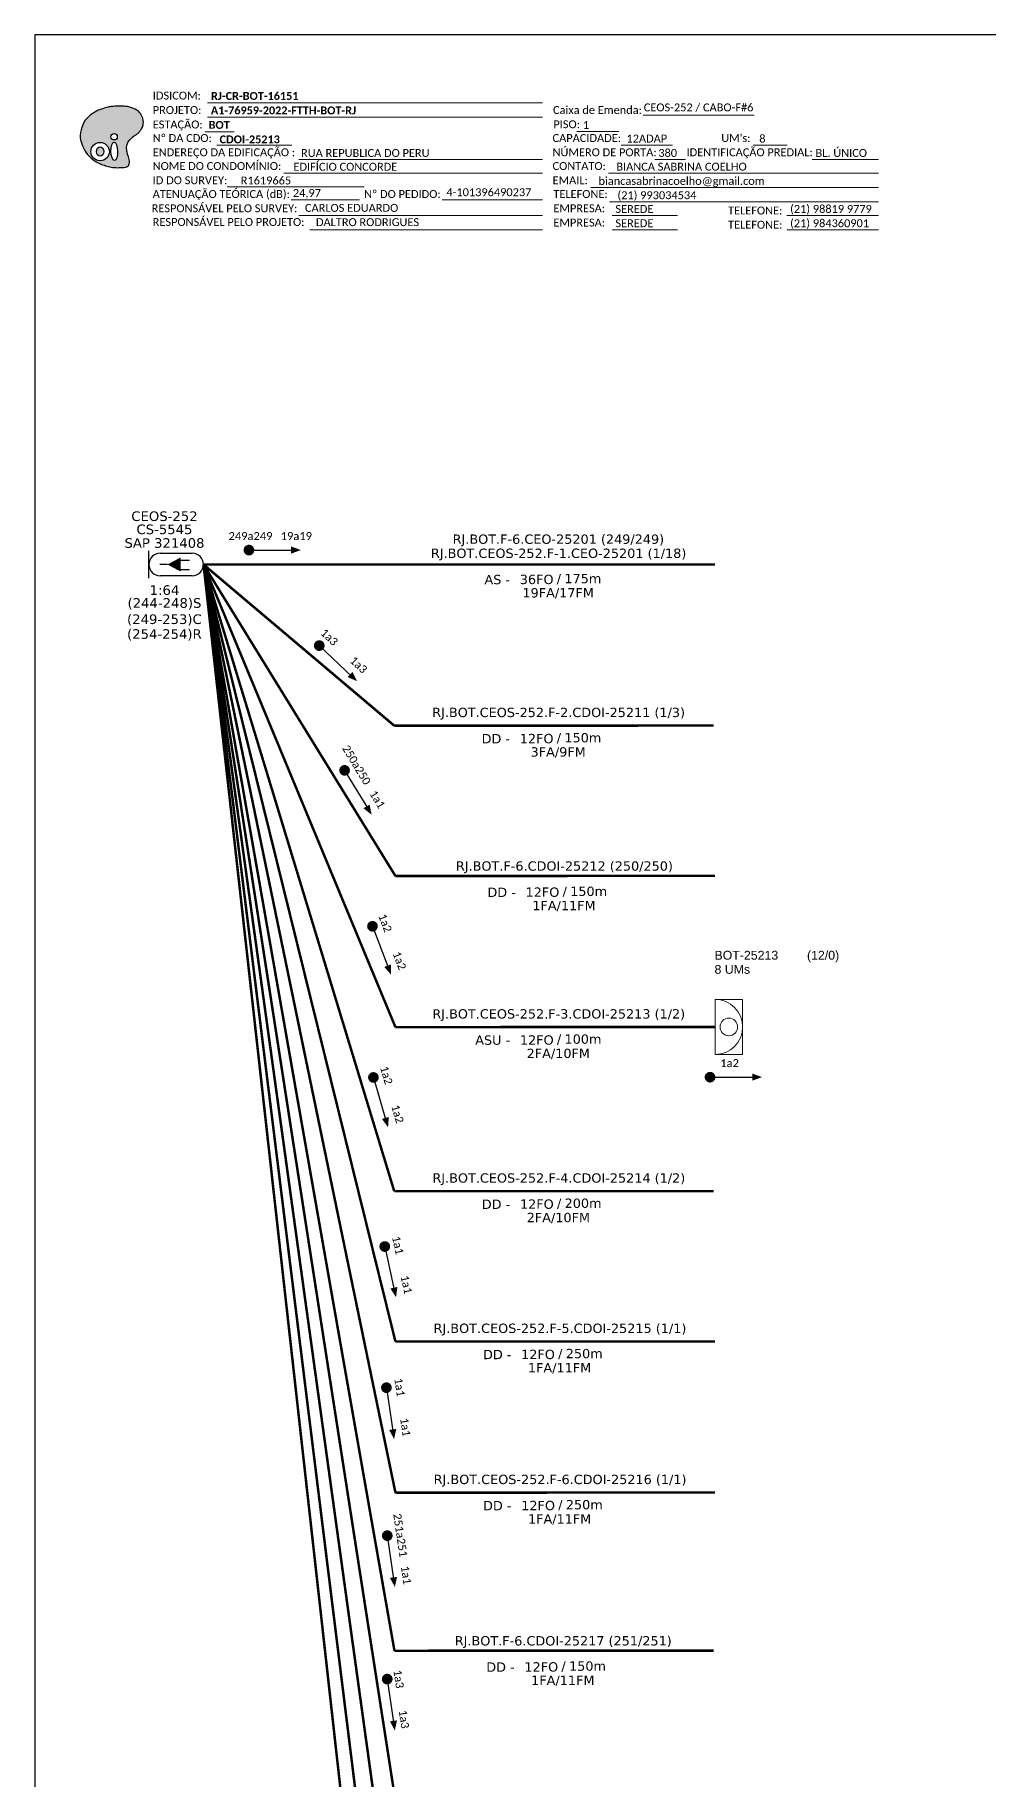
# Model space of a CAD drawing. Header units: metres. Extents: x -1286 to -445, y -500 to 94.
# Drawn here: x -1286.1 to -1070, y -301.3 to 94.2 of the extents above; entities that cross this region are included whole.
import ezdxf
from ezdxf.enums import TextEntityAlignment as Align

# ---------------------------------------------------------------- set-up
doc = ezdxf.new("R2010")
doc.units = ezdxf.units.M
for name, color, linetype, lineweight in [("20.0-LEGENDA DOS CDO'S", 1, 'Continuous', 0), ('20.1-CDO_INTERIOR', 1, 'Continuous', 0), ('40.1-ETIQUETAS', 1, 'Continuous', 20)]:
    doc.layers.add(name, color=color, linetype=linetype, lineweight=lineweight)
for name, color, linetype in [('20.4-CEOS', 1, 'Continuous'), ('CAP a instalar', 1, 'Continuous'), ('SETA', 7, 'Continuous')]:
    doc.layers.add(name, color=color, linetype=linetype)
doc.styles.add('ARIAL', font='arial.ttf')
doc.styles.add('siredit', font='verdana.ttf')
doc.styles.add('WMF-Calibri0', font='calibri.ttf')
doc.styles.add('WMF-Calibri1', font='calibrib.ttf')
doc.linetypes.add('FENCELINE1', pattern='A,0.25,-0.1,[133,ltypeshp.shx,S=0.1,R=0,X=-0.1,Y=0],-0.1,1', length=1.45)

# ---------------------------------------------------------------- blocks, each defined once
blk = doc.blocks.new('OI')
h = blk.add_hatch(color=40)
edge = h.paths.add_edge_path()
edge.add_spline(control_points=[(4.35, -0.67), (3.92, -0.99), (3.26, -1.5), (2.81, -2.59), (2.9, -3.5), (3.06, -4.27), (3.31, -4.85), (3.37, -5.39), (3.4, -5.88), (3.2, -6.4), (2.54, -6.61), (1.65, -6.63), (0.55, -6.67), (-0.56, -6.42), (-1.61, -6.14), (-2.77, -5.61), (-3.92, -4.77), (-4.89, -3.7), (-5.34, -2.65), (-5.6, -1.94), (-5.85, -0.96), (-5.71, 0.47), (-5.1, 2.02), (-4.14, 3.02), (-3.3, 3.61), (-2.37, 4.16), (-1.36, 4.44), (-0.56, 4.7), (0.79, 4.85), (2.24, 4.97), (3.79, 4.57), (4.67, 4.21), (5.44, 3.65), (5.76, 2.99), (6.03, 2.21), (6.01, 1.46), (5.72, 0.64), (5.31, 0.08), (4.88, -0.38), (4.51, -0.55), (4.35, -0.67)], knot_values=[0, 0, 0, 0, 1.60434, 2.417191, 3.427595, 4.282808, 4.776746, 5.304182, 5.888771, 6.258406, 6.858137, 7.79129, 8.986195, 10.124242, 11.187857, 12.242908, 13.953784, 15.414161, 16.515391, 17.349188, 17.675853, 19.552021, 21.515531, 22.568638, 23.63245, 24.621084, 25.782718, 26.745347, 27.142653, 29.870543, 31.004649, 31.921532, 32.709589, 33.801391, 34.042471, 35.192333, 35.971461, 36.628871, 37.254359, 37.836911, 37.836911, 37.836911, 37.836911], degree=3, periodic=0)
h.paths.add_polyline_path([(1.13, -0.87, -1), (-0.04, -0.87, -1)], flags=16)
edge = h.paths.add_edge_path(flags=16)
edge.add_ellipse((0.56, -3.59), major_axis=(-0.02, 1.71), ratio=0.361305, start_angle=0, end_angle=360)
h.paths.add_polyline_path([(-0.36, -3.62, -1), (-3.8, -3.62, -1)], flags=16)
edge = h.paths.add_edge_path(flags=0)
edge.add_ellipse((-2.08, -3.62), major_axis=(0, 0.885), ratio=0.758294, start_angle=0, end_angle=360)
at = {"color": 40}
for centre, radius in [((-2.08, -3.62), 1.72), ((0.54, -0.87), 0.587)]:
    blk.add_circle(centre, radius, dxfattribs=at)
blk.add_ellipse((-2.08, -3.62), major_axis=(0, 0.885), ratio=0.758294, start_param=-3.141592653589792, end_param=3.141592653589792, dxfattribs=at)
blk.add_ellipse((0.56, -3.59), major_axis=(-0.02, 1.71), ratio=0.361305, dxfattribs=at)
at = {"color": 40, "start_tangent": (-0.800898, -0.598801), "end_tangent": (-0.800898, -0.598801)}
blk.add_spline([(4.35, -0.67), (3.2, -1.78), (2.9, -2.54), (2.92, -3.55), (3.12, -4.38), (3.28, -4.85), (3.37, -5.37), (3.35, -5.95), (3.2, -6.29), (2.66, -6.55), (1.73, -6.63), (0.54, -6.62), (-0.58, -6.41), (-1.6, -6.11), (-2.56, -5.67), (-3.95, -4.67), (-4.89, -3.56), (-5.37, -2.56), (-5.64, -1.78), (-5.72, -1.46), (-5.63, 0.42), (-4.84, 2.22), (-4.13, 2.99), (-3.27, 3.62), (-2.4, 4.09), (-1.3, 4.47), (-0.37, 4.72), (0.02, 4.77), (2.75, 4.8), (3.85, 4.53), (4.69, 4.16), (5.31, 3.68), (5.85, 2.73), (5.93, 2.5), (5.94, 1.35), (5.67, 0.62), (5.29, 0.08), (4.84, -0.36), (4.35, -0.67)], degree=3, dxfattribs=at)
blk = doc.blocks.new('ETIQUETA_RS5F')
at = {"layer": '40.1-ETIQUETAS', "color": 0, "style": 'siredit'}
blk.add_text('/', height=1.5, dxfattribs=at).set_placement((1.58, -1.95), align=Align.MIDDLE_RIGHT)
for tag, p in [('ETIQUETA_R_SECUNDARIA', (1.21, 2.1)), ('ETIQUETA_R_PRIMARIA', (1.21, 4.1)), ('F_ATIVAS/F_MORTAS', (1.14, -4.24))]:
    blk.add_attdef(tag, text='', height=1.5, dxfattribs=at).set_placement(p, align=Align.MIDDLE_CENTER)
for tag, p in [('TIPO_CABO', (-6.58, -2.12)), ('CAP_CABO', (0.4, -2.09))]:
    blk.add_attdef(tag, text='', height=1.5, dxfattribs=at).set_placement(p, align=Align.MIDDLE_RIGHT)
blk.add_attdef('METROS', text='', height=1.5, dxfattribs=at).set_placement((2.14, -1.95), align=Align.MIDDLE_LEFT)
for tag, p in [('FUSÃO_1', (0.85, -8.39)), ('FUSÃO_2', (0.85, -10.6)), ('FUSÃO_3', (0.85, -12.93)), ('FUSÃO_4', (0.85, -15.14)), ('FUSÃO_5', (0.85, -17.16))]:
    blk.add_attdef(tag, text='', height=1.5, dxfattribs=at).set_placement(p, align=Align.CENTER)

msp = doc.modelspace()

# ---------------------------------------------------------------- linework, layer by layer
msp.add_lwpolyline([(-1286.07, -499.81), (-445.07, -499.81), (-445.07, 94.19), (-1286.07, 94.19)], close=True)
at = {"color": 7, "lineweight": 0}
for points in [[(-1246.97, 75.52), (-1171.01, 75.52)], [(-1246.94, 78.79), (-1170.96, 78.79)], [(-1148.15, 76.01), (-1123.01, 76.01)], [(-1247.47, 72.24), (-1240.92, 72.24)], [(-1163.19, 72.28), (-1153.71, 72.28)], [(-1244.81, 69.17), (-1227.84, 69.17)], [(-1153.14, 69.17), (-1141.52, 69.17)], [(-1123.2, 69.17), (-1115.53, 69.17)], [(-1226.24, 65.93), (-1170.98, 65.93)], [(-1145.56, 65.93), (-1138.61, 65.93)], [(-1109.86, 65.93), (-1094.82, 65.93)], [(-1242.49, 59.75), (-1211.44, 59.75)], [(-1229.65, 62.82), (-1170.98, 62.82)], [(-1160.06, 59.58), (-1094.8, 59.58)], [(-1156.02, 62.82), (-1094.8, 62.82)], [(-1227.96, 56.79), (-1212.45, 56.79)], [(-1193.73, 56.79), (-1170.96, 56.79)], [(-1155.78, 56.34), (-1094.8, 56.34)], [(-1226.24, 53.23), (-1170.98, 53.23)], [(-1155.17, 53.23), (-1140.37, 53.23)], [(-1115.57, 53.23), (-1094.8, 53.23)], [(-1223.75, 49.99), (-1170.98, 49.99)], [(-1155.17, 49.99), (-1140.37, 49.99)], [(-1115.57, 49.99), (-1094.8, 49.99)]]:
    msp.add_lwpolyline(points, dxfattribs=at)
at = {"const_width": 1.21}
for points in [[(-1238.15, -22.64, 1), (-1236.94, -22.64, 1)], [(-1222.05, -43.89, 1), (-1221.16, -44.72, 1)], [(-1216.16, -72.07, 1), (-1215.54, -73.1, 1)], [(-1209.75, -107.38, 1), (-1209.32, -108.51, 1)], [(-1209.49, -141.65, 1), (-1209.15, -142.81, 1)], [(-1133.61, -142.17, 1), (-1132.4, -142.17, 1)]]:
    msp.add_lwpolyline(points, format="xyb", close=True, dxfattribs=at)
at = {"color": 7, "const_width": 1.21}
for points in [[(-1206.88, -179.98, 1), (-1206.62, -181.17, 1)], [(-1206.46, -211.99, 1), (-1206.28, -213.18, 1)], [(-1206.28, -245.54, 1), (-1206.1, -246.74, 1)], [(-1206.28, -278.07, 1), (-1206.11, -279.27, 1)]]:
    msp.add_lwpolyline(points, format="xyb", close=True, dxfattribs=at)
at = {"layer": '20.1-CDO_INTERIOR', "color": 1, "lineweight": 18}
msp.add_lwpolyline([(-1125.63, -137.03), (-1125.63, -124.53), (-1131.88, -124.53), (-1131.88, -137.03)], close=True, dxfattribs=at)
msp.add_circle((-1128.75, -130.78), 2, dxfattribs=at)
msp.add_arc((-1131.88, -130.78), 6.25, 270, 90, dxfattribs=at)
at = {"layer": '20.4-CEOS', "color": 5}
for p, q in [((-1257.64, -23.34), (-1250.41, -23.34)), ((-1250.41, -28.49), (-1257.64, -28.49))]:
    msp.add_line(p, q, dxfattribs=at)
for points in [[(-1260.22, -29.02), (-1260.22, -22.81)], [(-1256.02, -25.91), (-1257.76, -25.91)], [(-1253.17, -24.89), (-1250.98, -24.89)], [(-1253.17, -27.04), (-1250.98, -27.04)]]:
    msp.add_lwpolyline(points, dxfattribs=at)
msp.add_lwpolyline([(-1256.02, -25.91, 0, 3.18, 0), (-1253.04, -25.91, 3.18, 3.18, 0)], format="xyseb", dxfattribs=at)
for centre, start, end in [((-1257.64, -25.91), 90, 270), ((-1250.41, -25.91), 270, 90)]:
    msp.add_arc(centre, 2.58, start, end, dxfattribs=at)
at = {"layer": 'CAP a instalar', "color": 7, "ltscale": 7, "const_width": 0.565}
for points in [[(-1247.84, -25.91), (-1204.6, -62.46)], [(-1247.84, -25.91), (-1204.33, -96.55)], [(-1247.84, -25.91), (-1204.6, -168.03)], [(-1247.84, -25.91), (-1204.33, -202.12)], [(-1247.84, -25.91), (-1204.33, -236.39)], [(-1204.55, -272.24), (-1247.84, -25.91)], [(-1204.33, -306.33), (-1247.84, -25.91)], [(-1204.33, -340.6), (-1247.84, -25.91)], [(-1247.84, -25.91), (-1204.33, -377.22)], [(-1204.55, -413.08), (-1247.84, -25.91)], [(-1204.6, -62.46), (-1132.18, -62.43)], [(-1204.33, -96.55), (-1131.89, -96.51)], [(-1204.6, -168.03), (-1132.18, -168)], [(-1204.33, -202.12), (-1131.89, -202.09)], [(-1204.33, -236.39), (-1131.88, -236.35)], [(-1204.6, -272.24), (-1132.18, -272.21)]]:
    msp.add_lwpolyline(points, dxfattribs=at)
at = {"layer": 'CAP a instalar', "color": 10, "linetype": 'FENCELINE1', "ltscale": 7, "const_width": 0.565}
for points in [[(-1247.84, -25.91), (-1204.33, -130.82)], [(-1204.33, -130.82), (-1131.88, -130.78)]]:
    msp.add_lwpolyline(points, dxfattribs=at)
at = {"layer": 'CAP a instalar', "color": 7, "linetype": 'FENCELINE1', "ltscale": 7, "const_width": 0.467}
msp.add_lwpolyline([(-1247.84, -25.91), (-1131.9, -25.91)], dxfattribs=at)
at = {"layer": 'SETA'}
for points in [[(-1237.55, -22.64), (-1227.14, -22.64)], [(-1221.6, -44.3), (-1214.03, -51.43)], [(-1215.85, -72.59), (-1210.46, -81.49)], [(-1209.54, -107.95), (-1205.82, -117.66)], [(-1209.32, -142.23), (-1206.4, -152.21)], [(-1133.01, -142.17), (-1122.6, -142.17)]]:
    msp.add_lwpolyline(points, dxfattribs=at)
at = {"layer": 'SETA', "color": 7}
for points in [[(-1206.75, -180.58), (-1204.52, -190.74)], [(-1206.37, -212.59), (-1204.85, -222.88)], [(-1206.19, -246.14), (-1204.67, -256.43)], [(-1206.2, -278.67), (-1204.68, -288.96)]]:
    msp.add_lwpolyline(points, dxfattribs=at)
at = {"layer": 'SETA'}
for points in [[(-1227.98, -21.82), (-1225.76, -22.63), (-1227.98, -23.43)], [(-1214.07, -50.26), (-1213.01, -52.37), (-1215.18, -51.43)], [(-1210.19, -80.35), (-1209.73, -82.66), (-1211.57, -81.18)], [(-1205.35, -116.59), (-1205.31, -118.95), (-1206.85, -117.17)], [(-1123.44, -141.35), (-1121.22, -142.15), (-1123.44, -142.96)], [(-1205.84, -151.18), (-1206, -153.54), (-1207.39, -151.63)]]:
    msp.add_solid(points, dxfattribs=at)
at = {"layer": 'SETA', "color": 7}
for points in [[(-1203.89, -189.74), (-1204.2, -192.08), (-1205.47, -190.09)], [(-1204.15, -221.93), (-1204.63, -224.24), (-1205.75, -222.17)], [(-1203.98, -255.48), (-1204.45, -257.79), (-1205.58, -255.72)], [(-1203.98, -288.02), (-1204.46, -290.33), (-1205.58, -288.25)]]:
    msp.add_solid(points, dxfattribs=at)

# ---------------------------------------------------------------- block references
at = {"color": 7, "xscale": 1.213923925163967, "yscale": 1.213923925163967, "zscale": 1.213923925163967, "rotation": 0.1532896023949059}
msp.add_blockref('OI', (-1268.76, 72.14), dxfattribs=at)
at = {"layer": 'CAP a instalar', "color": 7, "linetype": 'FENCELINE1', "ltscale": 7}
ref = msp.add_blockref('ETIQUETA_RS5F', (-1169.01, -26.33), dxfattribs=dict(at, xscale=1.411343981848631, yscale=1.411343981848631, zscale=1.411343981848631))
ref.add_attrib('ETIQUETA_R_PRIMARIA', 'RJ.BOT.F-6.CEO-25201 (249/249)', dxfattribs={"layer": '40.1-ETIQUETAS', "color": 0, "height": 2.117, "style": 'siredit'}).set_placement((-1167.39, -20.16), align=Align.MIDDLE_CENTER)
ref.add_attrib('ETIQUETA_R_SECUNDARIA', 'RJ.BOT.CEOS-252.F-1.CEO-25201 (1/18)', dxfattribs={"layer": '40.1-ETIQUETAS', "color": 0, "height": 2.117, "style": 'siredit'}).set_placement((-1167.34, -23.36), align=Align.MIDDLE_CENTER)
ref.add_attrib('TIPO_CABO', 'AS -', dxfattribs={"layer": '40.1-ETIQUETAS', "color": 0, "height": 2.117, "style": 'siredit'}).set_placement((-1178.35, -29.32), align=Align.MIDDLE_RIGHT)
ref.add_attrib('CAP_CABO', '36FO', dxfattribs={"layer": '40.1-ETIQUETAS', "color": 0, "height": 2.117, "style": 'siredit'}).set_placement((-1168.49, -29.29), align=Align.MIDDLE_RIGHT)
ref.add_attrib('METROS', '175m', dxfattribs={"layer": '40.1-ETIQUETAS', "color": 0, "height": 2.117, "style": 'siredit'}).set_placement((-1166.03, -29.09), align=Align.MIDDLE_LEFT)
ref.add_attrib('F_ATIVAS/F_MORTAS', '19FA/17FM', dxfattribs={"layer": '40.1-ETIQUETAS', "color": 0, "height": 2.117, "style": 'siredit'}).set_placement((-1167.44, -32.32), align=Align.MIDDLE_CENTER)
ref = msp.add_blockref('ETIQUETA_RS5F', (-1169.01, -62.42), dxfattribs=dict(at, xscale=1.411343981848631, yscale=1.411343981848631, zscale=1.411343981848631))
ref.add_attrib('ETIQUETA_R_SECUNDARIA', 'RJ.BOT.CEOS-252.F-2.CDOI-25211 (1/3)', dxfattribs={"layer": '40.1-ETIQUETAS', "color": 0, "height": 2.117, "style": 'siredit'}).set_placement((-1167.34, -59.45), align=Align.MIDDLE_CENTER)
ref.add_attrib('TIPO_CABO', 'DD -', dxfattribs={"layer": '40.1-ETIQUETAS', "color": 0, "height": 2.117, "style": 'siredit'}).set_placement((-1178.35, -65.41), align=Align.MIDDLE_RIGHT)
ref.add_attrib('CAP_CABO', '12FO', dxfattribs={"layer": '40.1-ETIQUETAS', "color": 0, "height": 2.117, "style": 'siredit'}).set_placement((-1168.49, -65.38), align=Align.MIDDLE_RIGHT)
ref.add_attrib('METROS', '150m', dxfattribs={"layer": '40.1-ETIQUETAS', "color": 0, "height": 2.117, "style": 'siredit'}).set_placement((-1166.03, -65.18), align=Align.MIDDLE_LEFT)
ref.add_attrib('F_ATIVAS/F_MORTAS', '3FA/9FM', dxfattribs={"layer": '40.1-ETIQUETAS', "color": 0, "height": 2.117, "style": 'siredit'}).set_placement((-1167.44, -68.41), align=Align.MIDDLE_CENTER)
ref = msp.add_blockref('ETIQUETA_RS5F', (-1167.69, -97.25), dxfattribs=dict(at, xscale=1.411343981848631, yscale=1.411343981848631, zscale=1.411343981848631))
ref.add_attrib('ETIQUETA_R_SECUNDARIA', 'RJ.BOT.F-6.CDOI-25212 (250/250)', dxfattribs={"layer": '40.1-ETIQUETAS', "color": 0, "height": 2.117, "style": 'siredit'}).set_placement((-1166.02, -94.28), align=Align.MIDDLE_CENTER)
ref.add_attrib('TIPO_CABO', 'DD -', dxfattribs={"layer": '40.1-ETIQUETAS', "color": 0, "height": 2.117, "style": 'siredit'}).set_placement((-1177.03, -100.24), align=Align.MIDDLE_RIGHT)
ref.add_attrib('CAP_CABO', '12FO', dxfattribs={"layer": '40.1-ETIQUETAS', "color": 0, "height": 2.117, "style": 'siredit'}).set_placement((-1167.18, -100.21), align=Align.MIDDLE_RIGHT)
ref.add_attrib('METROS', '150m', dxfattribs={"layer": '40.1-ETIQUETAS', "color": 0, "height": 2.117, "style": 'siredit'}).set_placement((-1164.71, -100.01), align=Align.MIDDLE_LEFT)
ref.add_attrib('F_ATIVAS/F_MORTAS', '1FA/11FM', dxfattribs={"layer": '40.1-ETIQUETAS', "color": 0, "height": 2.117, "style": 'siredit'}).set_placement((-1166.12, -103.24), align=Align.MIDDLE_CENTER)
ref = msp.add_blockref('ETIQUETA_RS5F', (-1168.96, -168), dxfattribs=dict(at, xscale=1.411343981848631, yscale=1.411343981848631, zscale=1.411343981848631))
ref.add_attrib('ETIQUETA_R_SECUNDARIA', 'RJ.BOT.CEOS-252.F-4.CDOI-25214 (1/2)', dxfattribs={"layer": '40.1-ETIQUETAS', "color": 0, "height": 2.117, "style": 'siredit'}).set_placement((-1167.29, -165.03), align=Align.MIDDLE_CENTER)
ref.add_attrib('TIPO_CABO', 'DD -', dxfattribs={"layer": '40.1-ETIQUETAS', "color": 0, "height": 2.117, "style": 'siredit'}).set_placement((-1178.3, -170.98), align=Align.MIDDLE_RIGHT)
ref.add_attrib('CAP_CABO', '12FO', dxfattribs={"layer": '40.1-ETIQUETAS', "color": 0, "height": 2.117, "style": 'siredit'}).set_placement((-1168.45, -170.95), align=Align.MIDDLE_RIGHT)
ref.add_attrib('METROS', '200m', dxfattribs={"layer": '40.1-ETIQUETAS', "color": 0, "height": 2.117, "style": 'siredit'}).set_placement((-1165.98, -170.75), align=Align.MIDDLE_LEFT)
ref.add_attrib('F_ATIVAS/F_MORTAS', '2FA/10FM', dxfattribs={"layer": '40.1-ETIQUETAS', "color": 0, "height": 2.117, "style": 'siredit'}).set_placement((-1167.4, -173.99), align=Align.MIDDLE_CENTER)
ref = msp.add_blockref('ETIQUETA_RS5F', (-1168.7, -202.08), dxfattribs=dict(at, xscale=1.411343981848631, yscale=1.411343981848631, zscale=1.411343981848631))
ref.add_attrib('ETIQUETA_R_SECUNDARIA', 'RJ.BOT.CEOS-252.F-5.CDOI-25215 (1/1)', dxfattribs={"layer": '40.1-ETIQUETAS', "color": 0, "height": 2.117, "style": 'siredit'}).set_placement((-1167.03, -199.11), align=Align.MIDDLE_CENTER)
ref.add_attrib('TIPO_CABO', 'DD -', dxfattribs={"layer": '40.1-ETIQUETAS', "color": 0, "height": 2.117, "style": 'siredit'}).set_placement((-1178.03, -205.06), align=Align.MIDDLE_RIGHT)
ref.add_attrib('CAP_CABO', '12FO', dxfattribs={"layer": '40.1-ETIQUETAS', "color": 0, "height": 2.117, "style": 'siredit'}).set_placement((-1168.18, -205.03), align=Align.MIDDLE_RIGHT)
ref.add_attrib('METROS', '250m', dxfattribs={"layer": '40.1-ETIQUETAS', "color": 0, "height": 2.117, "style": 'siredit'}).set_placement((-1165.72, -204.84), align=Align.MIDDLE_LEFT)
ref.add_attrib('F_ATIVAS/F_MORTAS', '1FA/11FM', dxfattribs={"layer": '40.1-ETIQUETAS', "color": 0, "height": 2.117, "style": 'siredit'}).set_placement((-1167.13, -208.07), align=Align.MIDDLE_CENTER)
ref = msp.add_blockref('ETIQUETA_RS5F', (-1168.68, -236.35), dxfattribs=dict(at, xscale=1.411343981848631, yscale=1.411343981848631, zscale=1.411343981848631))
ref.add_attrib('ETIQUETA_R_SECUNDARIA', 'RJ.BOT.CEOS-252.F-6.CDOI-25216 (1/1)', dxfattribs={"layer": '40.1-ETIQUETAS', "color": 0, "height": 2.117, "style": 'siredit'}).set_placement((-1167.01, -233.38), align=Align.MIDDLE_CENTER)
ref.add_attrib('TIPO_CABO', 'DD -', dxfattribs={"layer": '40.1-ETIQUETAS', "color": 0, "height": 2.117, "style": 'siredit'}).set_placement((-1178.02, -239.33), align=Align.MIDDLE_RIGHT)
ref.add_attrib('CAP_CABO', '12FO', dxfattribs={"layer": '40.1-ETIQUETAS', "color": 0, "height": 2.117, "style": 'siredit'}).set_placement((-1168.16, -239.3), align=Align.MIDDLE_RIGHT)
ref.add_attrib('METROS', '250m', dxfattribs={"layer": '40.1-ETIQUETAS', "color": 0, "height": 2.117, "style": 'siredit'}).set_placement((-1165.7, -239.11), align=Align.MIDDLE_LEFT)
ref.add_attrib('F_ATIVAS/F_MORTAS', '1FA/11FM', dxfattribs={"layer": '40.1-ETIQUETAS', "color": 0, "height": 2.117, "style": 'siredit'}).set_placement((-1167.11, -242.34), align=Align.MIDDLE_CENTER)
ref = msp.add_blockref('ETIQUETA_RS5F', (-1167.96, -272.95), dxfattribs=dict(at, xscale=1.411343981848631, yscale=1.411343981848631, zscale=1.411343981848631))
ref.add_attrib('ETIQUETA_R_SECUNDARIA', 'RJ.BOT.F-6.CDOI-25217 (251/251)', dxfattribs={"layer": '40.1-ETIQUETAS', "color": 0, "height": 2.117, "style": 'siredit'}).set_placement((-1166.29, -269.98), align=Align.MIDDLE_CENTER)
ref.add_attrib('TIPO_CABO', 'DD -', dxfattribs={"layer": '40.1-ETIQUETAS', "color": 0, "height": 2.117, "style": 'siredit'}).set_placement((-1177.3, -275.94), align=Align.MIDDLE_RIGHT)
ref.add_attrib('CAP_CABO', '12FO', dxfattribs={"layer": '40.1-ETIQUETAS', "color": 0, "height": 2.117, "style": 'siredit'}).set_placement((-1167.44, -275.9), align=Align.MIDDLE_RIGHT)
ref.add_attrib('METROS', '150m', dxfattribs={"layer": '40.1-ETIQUETAS', "color": 0, "height": 2.117, "style": 'siredit'}).set_placement((-1164.98, -275.71), align=Align.MIDDLE_LEFT)
ref.add_attrib('F_ATIVAS/F_MORTAS', '1FA/11FM', dxfattribs={"layer": '40.1-ETIQUETAS', "color": 0, "height": 2.117, "style": 'siredit'}).set_placement((-1166.39, -278.94), align=Align.MIDDLE_CENTER)

# ---------------------------------------------------------------- texts
at = {"color": 7, "lineweight": 0, "style": 'WMF-Calibri0'}
for s, height, p in [('IDSICOM:', 1.793, (-1259.34, 79.54)), ('ESTAÇÃO:', 1.793, (-1259.36, 72.98)), ('PROJETO:', 1.793, (-1259.34, 76.26)), ('Caixa de Emenda:', 1.7927, (-1168.6, 76.26)), ('Nº DA CDO:', 1.793, (-1259.36, 69.91)), ('CAPACIDADE:', 1.7927, (-1168.71, 69.91)), ('PISO:', 1.793, (-1168.53, 73.03)), ("UM's:", 1.793, (-1130.47, 69.91)), ('ENDEREÇO DA EDIFICAÇÃO :', 1.7927, (-1259.36, 66.68)), ('NÚMERO DE PORTA:', 1.7927, (-1168.71, 66.68)), ('IDENTIFICAÇÃO PREDIAL:', 1.7927, (-1138.34, 66.68)), ('NOME DO CONDOMÍNIO:', 1.7927, (-1259.36, 63.56)), ('CONTATO:', 1.793, (-1168.71, 63.56)), ('ATENUAÇÃO TEÓRICA (dB):', 1.7927, (-1259.36, 57.21)), ('ID DO SURVEY:', 1.7927, (-1259.36, 60.33)), ('EMAIL:', 1.793, (-1168.71, 60.33)), ('RESPONSÁVEL PELO SURVEY:', 1.7927, (-1259.6, 53.98)), ('Nº DO PEDIDO:', 1.7927, (-1211.44, 57.21)), ('TELEFONE:', 1.793, (-1168.53, 57.21)), ('EMPRESA:', 1.793, (-1168.53, 53.98)), ('RESPONSÁVEL PELO PROJETO:', 1.7927, (-1259.36, 50.87)), ('EMPRESA:', 1.793, (-1168.53, 50.74)), ('TELEFONE:', 1.793, (-1128.93, 53.47)), ('TELEFONE:', 1.793, (-1128.93, 50.24))]:
    msp.add_text(s, height=height, dxfattribs=at).set_placement(p)
at = {"color": 7}
for s, height, style, p in [('RJ-CR-BOT-16151', 1.7927, 'WMF-Calibri1', (-1246.14, 79.45)), ('A1-76959-2022-FTTH-BOT-RJ', 1.7927, 'WMF-Calibri1', (-1246.18, 76.17)), ('CEOS-252 / CABO-F#6', 1.7927, 'WMF-Calibri0', (-1148.04, 76.85)), ('BOT', 1.793, 'WMF-Calibri1', (-1246.68, 72.89)), ('1', 1.79, 'WMF-Calibri0', (-1161.84, 72.88)), ('12ADAP', 1.793, 'WMF-Calibri0', (-1151.96, 69.79)), ('8', 1.79, 'WMF-Calibri0', (-1121.85, 69.77)), ('RUA REPUBLICA DO PERU', 1.7927, 'WMF-Calibri0', (-1225.73, 66.52)), ('380', 1.793, 'WMF-Calibri0', (-1144.74, 66.53)), ('BL. ÚNICO', 1.793, 'WMF-Calibri0', (-1109.1, 66.53)), ('EDIFÍCIO CONCORDE', 1.7927, 'WMF-Calibri0', (-1227.45, 63.39)), ('BIANCA SABRINA COELHO', 1.7927, 'WMF-Calibri0', (-1154.25, 63.42)), ('R1619665', 1.793, 'WMF-Calibri0', (-1239.4, 60.28)), ('4-101396490237', 1.7927, 'WMF-Calibri0', (-1192.78, 57.62)), ('biancasabrinacoelho@gmail.com', 1.7927, 'WMF-Calibri0', (-1158.28, 60.18)), ('24,97', 1.793, 'WMF-Calibri0', (-1227.58, 57.45)), ('CARLOS EDUARDO', 1.7927, 'WMF-Calibri0', (-1224.84, 54.07)), ('SEREDE', 1.793, 'WMF-Calibri0', (-1154.47, 53.83)), ('(21) 993034534', 1.7927, 'WMF-Calibri0', (-1154, 56.94)), ('(21) 98819 9779', 1.7927, 'WMF-Calibri0', (-1114.86, 53.83)), ('DALTRO RODRIGUES', 1.7927, 'WMF-Calibri0', (-1222.35, 50.83)), ('SEREDE', 1.793, 'WMF-Calibri0', (-1154.47, 50.59)), ('(21) 984360901', 1.7927, 'WMF-Calibri0', (-1114.86, 50.59))]:
    msp.add_text(s, height=height, dxfattribs=dict(at, style=style)).set_placement(p)
at = {"color": 7, "style": 'WMF-Calibri1'}
msp.add_text('CDOI-25213', height=1.793, dxfattribs=at).set_placement((-1237.37, 69.6), align=Align.CENTER)
at = {"char_height": 1.815, "width": 30.6841, "attachment_point": 5}
for s, insert in [('{\\fCalibri|b0|i0|c0|p34;\\C7;249a249}', (-1237.19, -19.47)), ('{\\fCalibri|b0|i0|c0|p34;\\C7;19a19}', (-1226.8, -19.47)), ('{\\fCalibri|b0|i0|c0|p34;\\C7;1a2}', (-1128.58, -138.99))]:
    msp.add_mtext(s, dxfattribs=dict(at, insert=insert))
for s, insert, rotation in [('{\\fCalibri|b0|i0|c0|p34;\\C7;1a3}', (-1219.33, -42.39), 316.7494), ('{\\fCalibri|b0|i0|c0|p34;\\C7;1a3}', (-1212.69, -48.66), 316.7494), ('{\\fCalibri|b0|i0|c0|p34;\\C7;250a250}', (-1213.15, -71.35), 301.1848), ('{\\fCalibri|b0|i0|c0|p34;\\C7;1a1}', (-1208.43, -79.17), 301.1848), ('{\\fCalibri|b0|i0|c0|p34;\\C7;1a2}', (-1206.66, -107.21), 290.9637), ('{\\fCalibri|b0|i0|c0|p34;\\C7;1a2}', (-1203.41, -115.75), 290.9637), ('{\\fCalibri|b0|i0|c0|p34;\\C7;1a2}', (-1206.39, -141.73), 286.2967), ('{\\fCalibri|b0|i0|c0|p34;\\C7;1a2}', (-1203.85, -150.5), 286.2967)]:
    msp.add_mtext(s, dxfattribs=dict(at, insert=insert, rotation=rotation))
at = {"color": 7, "char_height": 1.815, "width": 30.6841, "attachment_point": 5}
for s, insert, rotation in [('{\\fCalibri|b0|i0|c0|p34;\\C7;1a1}', (-1203.79, -180.28), 282.3998), ('{\\fCalibri|b0|i0|c0|p34;\\C7;1a1}', (-1201.85, -189.2), 282.3998), ('{\\fCalibri|b0|i0|c0|p34;\\C7;1a1}', (-1203.4, -212.49), 278.4077), ('{\\fCalibri|b0|i0|c0|p34;\\C7;1a1}', (-1202.08, -221.53), 278.4077), ('{\\fCalibri|b0|i0|c0|p34;\\C7;251a251}', (-1203.22, -246.05), 278.4077), ('{\\fCalibri|b0|i0|c0|p34;\\C7;1a1}', (-1201.91, -255.08), 278.4077), ('{\\fCalibri|b0|i0|c0|p34;\\C7;1a3}', (-1203.6, -278.66), 278.4077), ('{\\fCalibri|b0|i0|c0|p34;\\C7;1a3}', (-1202.4, -287.77), 278.4077)]:
    msp.add_mtext(s, dxfattribs=dict(at, insert=insert, rotation=rotation))
at = {"layer": "20.0-LEGENDA DOS CDO'S", "color": 1, "style": 'ARIAL'}
for s, p in [('BOT-25213', (-1132, -115.52)), ('8 UMs', (-1131.99, -118.72))]:
    msp.add_text(s, height=2, dxfattribs=at).set_placement(p)
msp.add_text('     (12/0)', height=2.0005, dxfattribs=at).set_placement((-1109.32, -115.52), align=Align.CENTER)
at = {"layer": '20.4-CEOS', "color": 5, "style": 'siredit'}
for s, p in [('CEOS-252', (-1256.69, -13.86)), ('CS-5545', (-1256.69, -16.84)), ('SAP 321408', (-1256.69, -19.94)), ('1:64', (-1256.69, -30.62)), ('(244-248)S', (-1256.69, -33.54)), ('(249-253)C', (-1256.71, -37.22)), ('(254-254)R', (-1256.71, -40.58))]:
    msp.add_text(s, height=2.183, dxfattribs=at).set_placement(p, align=Align.TOP_CENTER)
at = {"layer": '40.1-ETIQUETAS', "color": 10, "style": 'siredit'}
for s, p in [('RJ.BOT.CEOS-252.F-3.CDOI-25213 (1/2)', (-1167.31, -127.81)), ('2FA/10FM', (-1167.41, -136.77))]:
    msp.add_text(s, height=2.117, dxfattribs=at).set_placement(p, align=Align.MIDDLE_CENTER)
for s, height, p in [('ASU -', 2.117, (-1178.32, -133.76)), ('12FO', 2.117, (-1168.46, -133.73)), ('/', 2.12, (-1166.75, -133.53))]:
    msp.add_text(s, height=height, dxfattribs=at).set_placement(p, align=Align.MIDDLE_RIGHT)
msp.add_text('100m', height=2.117, dxfattribs=at).set_placement((-1166, -133.53), align=Align.MIDDLE_LEFT)

doc.saveas('drawing.dxf')
